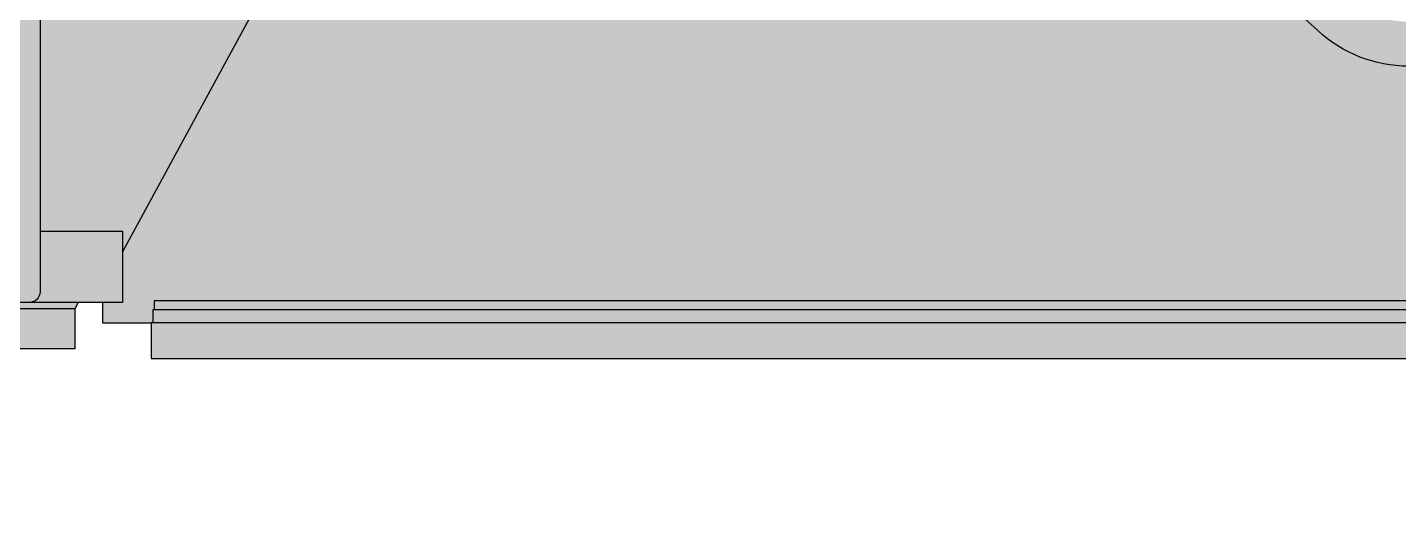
# Model space of a CAD drawing. Extents: x -6800 to 10151, y -13800 to 22163.
# Drawn here: x 1307 to 2847, y 1403 to 1962 of the extents above; entities that cross this region are included whole.
import ezdxf
from ezdxf.enums import TextEntityAlignment as Align

# ---------------------------------------------------------------- set-up
doc = ezdxf.new("R2010")
doc.units = 0
doc.header["$LTSCALE"] = 46.255
doc.set_wipeout_variables(frame=1)
doc.layers.get('0').update_dxf_attribs({"color": 190, "linetype": 'CONTINUOUS'})
doc.layers.get('Defpoints').update_dxf_attribs({"linetype": 'CONTINUOUS'})
doc.layers.add('Техника. Кран LR 1200', color=250, linetype='CONTINUOUS')
doc.layers.add('Техника. Кран LR 1200 Штриховка', color=7, linetype='CONTINUOUS', true_color=0xffd147)
doc.styles.get("Standard").update_dxf_attribs({"font": 'txt', "width": 0.64})

# ---------------------------------------------------------------- blocks, each defined once
blk = doc.blocks.new('LR 1200-20250101.192435')
at = {"color": 0, "linetype": 'ByBlock', "lineweight": -2, "transparency": 16777216}
blk.add_wipeout([(-2097.923956406401, 3380.6), (-2097.923956406401, 2258.507532377367), (-2097.923956406401, 2258.507532377367), (-2097.0689883194214, 2254.4617455181956), (-2094.6502781444315, 2251.1077623892866), (-2091.081409883687, 2249.0190926985388), (-2086.9726372311015, 2248.5528856319165), (-1790.6575815534998, 2276.870333915554), (-1790.6575815534998, 2276.870333915554), (-1787.1322174540899, 2277.882983856155), (-1784.209130740719, 2280.0986589229747), (-1782.2815833255797, 2283.2192699044963), (-1781.608900728799, 2286.8249806610033), (-1781.6089007287992, 2286.8249806610033), (-1781.6089007287483, 3167.0501866467243), (-1781.6089007287485, 3167.0501866467243), (-1782.5287496327142, 3220.9348761147276), (-1785.287375755468, 3274.7567662987785), (-1789.8815639559173, 3328.453128520516), (-1796.3059597704237, 3381.9613804027053), (-1796.3059597704232, 3381.9613804027035), (-1796.3059597704232, 3381.9613804027035), (-1797.4137446973618, 3385.3513782668447), (-1799.6407129333732, 3388.13703535971), (-1802.7036103097141, 3389.964036351839), (-1806.2128585485043, 3390.6), (-2087.923956406401, 3390.6), (-2087.923956406401, 3571.7606789911365), (-2087.9239564063996, 3571.7606789911365), (-2003.7985615294558, 3576.212896574288), (-1919.6363243103156, 3579.9037136760544), (-1835.444135876197, 3582.8328280956966), (-1751.2288898066954, 3584.9999999999995), (-1751.2288898066981, 3584.9999999999995), (-1711.3424687408988, 3584.9999999999995), (-1711.3424646724998, 3592.9999999999995), (-1511.0810742697977, 3592.9999999999995), (-1511.0810742697977, 3592.9999999999995), (-1505.9438092645296, 3592.148157950988), (-1501.3531538300779, 3589.6899046497692), (-1497.7965509774003, 3585.886261296464), (-1495.6516463886978, 3581.1411047219995), (-1495.6516463886983, 3581.1411047219995), (-1484.8946633245978, 3540.9294476392), (-1484.8946633245978, 3540.9294476392), (-1483.8993859496957, 3538.6799411624847), (-1482.2712115514425, 3536.8360581481234), (-1480.1621952164185, 3535.5699986943932), (-1477.7692978240993, 3534.999999999999), (-1327.982277198298, 3534.999999999999), (-1327.9822770912979, 3526.9999999999995), (-1443.5793034913002, 3526.9999999999995), (-1443.5793034913002, 3526.9999999999995), (-1423.00446489758, 3437.9685482930577), (-1407.3344216968596, 3347.9442564475194), (-1396.6161708431343, 3257.1971216451475), (-1390.8818580768998, 3165.9993089888003), (-1390.8818580769002, 3165.9993089888003), (-1390.8818580769002, 2980), (-1383.6547842209038, 2980), (-1383.6547842209038, 2840), (-1390.8818580769002, 2840), (-1390.8818580769039, 1629.9999999999995), (-1445.686139967198, 1629.9999999999995), (-1445.686139967198, 1590), (-3805.533715423102, 1590), (-3805.5337154230983, 1629.9999999999995), (-3803.489538039201, 1629.9999999999995), (-3803.489538039201, 1645), (-3375.871649778499, 1645), (-3361.4775289177996, 1660.2148487646), (-3313.50530697489, 1728.328411841209), (-3406.736607844301, 1793.2187990626999), (-3406.736607844301, 1793.2187990626999), (-3449.767662739564, 1832.9329142012502), (-3480.506520981822, 1882.7727097525908), (-3496.6794914912566, 1939.0516369948373), (-3497.0902923991084, 1997.6068576779776), (-3495.292889908498, 2009.0184483657), (-3495.292889908498, 2009.0184483657017), (-3438.959920923825, 2309.9259275026516), (-3366.98513741866, 2607.4798636798864), (-3279.5650770317766, 2900.867742497562), (-3176.938452982068, 3189.2884255827767), (-3112.8236196779, 3348.5891467241), (-3112.8236196779, 3348.5891467241), (-3084.0731523730565, 3398.0449789277877), (-3043.7582785984087, 3438.630440139168), (-2994.4958741954542, 3467.7110904353017), (-2939.4836075159983, 3483.3992778383995), (-2939.4836075159974, 3483.3992778384004), (-2727.412149689889, 3512.8287470765686), (-2514.7200188422103, 3537.373692780435), (-2301.5197023624532, 3557.0211337604437), (-2087.923956406398, 3571.7606789911383), (-2087.923956406401, 3571.7606789911365), (-2087.923956406401, 3390.6), (-2087.923956406401, 3390.6), (-2091.750790730052, 3389.838795325113), (-2094.9950242182663, 3387.6710678118657), (-2097.1627517315137, 3384.4268343236513), (-2097.923956406401, 3380.6), (-2212.8997371292317, 3380.499923817127), (-2212.8997371292317, 3380.499923817127), (-2213.6609199385366, 3384.3267815357403), (-2215.828642382414, 3387.571040877101), (-2219.072885209348, 3389.738788036615), (-2222.8997371289406, 3390.5), (-2894.600705753601, 3390.5), (-2894.600705753601, 3390.5), (-2932.8906486615174, 3384.917604904109), (-2968.0139759962867, 3368.680772090018), (-2997.0725755001195, 3343.129242629455), (-3017.6687505478185, 3310.3713361593727), (-3017.6687505478176, 3310.3713361593727), (-3076.383177449158, 3168.9826763675687), (-3131.042861711304, 3025.9775856874194), (-3181.6033683195465, 2881.47231860143), (-3228.0235946424827, 2735.5843491447176), (-3228.0235946424837, 2735.5843491447145), (-3228.0235946424837, 2735.5843491447145), (-3228.8747632067734, 2730.2761638556663), (-3228.2812885568565, 2724.933027433337), (-3226.286051193152, 2719.9409991030707), (-3223.0332135944227, 2715.6607693727874), (-3148.5330423663654, 2641.0502275206845), (-3148.5330423663654, 2641.0502275206845), (-3137.5972016415635, 2626.8440875833903), (-3130.634978276831, 2610.3233590856576), (-3128.1044513244824, 2592.5750223292266), (-3130.1721166476163, 2574.766828024701), (-3163.9751528698507, 2439.103975986187), (-3163.9751528698507, 2439.103975986187), (-3167.650480134261, 2428.24338540667), (-3173.05198882615, 2418.1298221331313), (-3180.0343181346475, 2409.035453784306), (-3188.409565548074, 2401.205020271384), (-3339.233257694508, 2281.7936480550225), (-3339.233257694508, 2281.7936480550225), (-3341.7630486786156, 2279.404687982752), (-3343.8405097524815, 2276.6134287442105), (-3345.4027615050995, 2273.5043545875506), (-3346.4025185883656, 2270.1715692022253), (-3346.4025185883656, 2270.1715692022267), (-3360.3510071818228, 2200.548518076563), (-3373.377594453038, 2130.747102574053), (-3385.4800023556945, 2060.7795293343997), (-3396.656114460897, 1990.6580340544174), (-3396.656114460897, 1990.6580340544147), (-3396.656114460897, 1990.6580340544147), (-3397.206540432703, 1987.797226864196), (-3397.673898060326, 1984.921681111135), (-3398.0577954055193, 1982.0338083025795), (-3398.357910522002, 1979.1360302836642), (-3398.357910522002, 1979.1360302836642), (-3397.870038681305, 1975.0459257629796), (-3395.774919617431, 1971.499455682566), (-3392.4280316356035, 1969.0983486961586), (-3388.3972403469343, 1968.2500000000064), (-3388.3972403469343, 1968.2500000000064), (-2858.3057536272427, 1968.25), (-2858.3057536272427, 1968.25), (-2839.772897539217, 1970.007094300859), (-2821.8870904501073, 1975.1696556741258), (-2805.2684769810658, 1983.558685506484), (-2790.4932650550836, 1994.8833156418973), (-2790.4932650550836, 1994.8833156418973), (-2696.2390221108603, 2071.455094771672), (-2592.745176287088, 2134.985587833608), (-2481.8044209141262, 2184.37433624217), (-2365.33844274194, 2218.7658410141867), (-2245.364634984798, 2237.5643814984905), (-2222.2641972812708, 2239.3470074054985), (-2222.2641972812708, 2239.3470074054985), (-2218.639530731516, 2240.283167427067), (-2215.61312292651, 2242.4866780307857), (-2213.609112910821, 2245.6487259494484), (-2212.908354735893, 2249.326162714801), (-2212.8997371292317, 3380.499923817127)], dxfattribs=at)
at = {"layer": 'Техника. Кран LR 1200 Штриховка', "transparency": 16777216}
h = blk.add_hatch(color=256, dxfattribs=at)
h.dxf.hatch_style = 1
edge = h.paths.add_edge_path()
edge.add_line((-2212.899737129232, 3380.499923817127), (-2097.923956406401, 3380.6))
edge.add_line((-2097.923956406401, 3380.6), (-2097.923956406401, 2258.507532377367))
edge.add_arc((-2087.923956406401, 2258.507532377367), 9.999999999999545, 180, 275.4589125176823)
edge.add_line((-2086.972637231102, 2248.552885631917), (-1790.6575815535, 2276.870333915555))
edge.add_arc((-1791.608900728799, 2286.824980661005), 9.999999999999723, 275.4589125176797, 359.9999999999948)
edge.add_line((-1781.608900728799, 2286.824980661004), (-1781.608900728748, 3167.050186646725))
edge.add_arc((-3360.219657949325, 3167.052405564897), 1578.610757222136, 359.9999194642214, 367.8244323840123)
edge.add_arc((-1806.212858548504, 3380.6), 10.00000000000005, 7.824432384016889, 90.00000000000263)
edge.add_line((-1806.212858548504, 3390.6), (-2087.923956406401, 3390.6))
edge.add_line((-2087.923956406401, 3390.6), (-2087.923956406401, 3571.760678991137))
edge.add_arc((-1553.838221839113, -5722.870680201974), 9309.96346261167, 91.21488121214918, 93.28869903901978, ccw=False)
edge.add_line((-1751.228889806698, 3585), (-1711.342468740899, 3585))
edge.add_line((-1711.342468740899, 3585), (-1711.3424646725, 3593))
edge.add_line((-1711.3424646725, 3593), (-1511.081074269798, 3593))
edge.add_arc((-1511.091685304149, 3577.019249793263), 15.9807537295385, 14.94704512501579, 89.9619562669244, ccw=False)
edge.add_line((-1495.651646388698, 3581.141104722), (-1484.894663324598, 3540.9294476392))
edge.add_arc((-1477.122455606041, 3543.023273250812), 8.049305467693909, 195.0774795271803, 265.390740940917)
edge.add_line((-1477.769297824099, 3535), (-1327.982277198298, 3535))
edge.add_line((-1327.982277198298, 3535), (-1327.982277091298, 3527))
edge.add_line((-1327.982277091298, 3527), (-1443.5793034913, 3527))
edge.add_arc((-3058.39461607339, 3106.929054439646), 1668.558687326749, 2.0288070568373087, 14.581493160856724, ccw=False)
edge.add_line((-1390.8818580769, 3165.9993089888), (-1390.8818580769, 2980))
edge.add_line((-1390.8818580769, 2980), (-1383.654784220904, 2980))
edge.add_line((-1383.654784220904, 2980), (-1383.654784220904, 2840))
edge.add_line((-1383.654784220904, 2840), (-1390.8818580769, 2840))
edge.add_line((-1390.8818580769, 2840), (-1390.881858076904, 1630))
edge.add_line((-1390.881858076904, 1630), (-1445.686139967198, 1630))
edge.add_line((-1445.686139967198, 1630), (-1445.686139967198, 1590))
edge.add_line((-1445.686139967198, 1590), (-3805.533715423102, 1590))
edge.add_line((-3805.533715423102, 1590), (-3805.533715423098, 1630))
edge.add_line((-3805.533715423098, 1630), (-3803.489538039201, 1630))
edge.add_line((-3803.489538039201, 1630), (-3803.489538039201, 1645))
edge.add_line((-3803.489538039201, 1645), (-3375.871649778499, 1645))
edge.add_line((-3375.871649778499, 1645), (-3361.4775289178, 1660.2148487646))
edge.add_line((-3361.4775289178, 1660.2148487646), (-3313.50530697489, 1728.328411841209))
edge.add_line((-3313.50530697489, 1728.328411841209), (-3406.736607844301, 1793.2187990627))
edge.add_arc((-3283.58497690504, 1969.825677504736), 215.3051641648195, 169.5117671710605, 235.11113837067109, ccw=False)
edge.add_arc((2289.287455872403, 1081.812422078609), 5858.419649698867, 157.2366195952914, 170.8935648608084, ccw=False)
edge.add_arc((-2905.915067944443, 3261.390468530984), 224.5323100559551, 98.5981995016491, 157.1476987634074, ccw=False)
edge.add_arc((-1553.838221839007, -5722.870680203568), 9309.963462613267, 93.28869903901989, 98.55940031219859, ccw=False)
edge.add_line((-2087.923956406401, 3571.760678991137), (-2087.923956406401, 3390.6))
edge.add_arc((-2087.923956406401, 3380.6), 10, 90, 180)
edge.add_line((-2097.923956406401, 3380.6), (-2212.899737129232, 3380.499923817127))
edge.add_arc((-2222.899737128941, 3380.5), 9.999999999999607, 359.999563504289, 449.9999999999974)
edge.add_line((-2222.899737128941, 3390.5), (-2894.600705753601, 3390.5))
edge.add_arc((-2894.513227283151, 3255.792412276252), 134.707616127798, 90.03720760304068, 156.0984803158324)
edge.add_arc((1911.371499223169, 1180.604759374593), 5369.482605936256, 156.6315297015398, 163.1662415252338)
edge.add_arc((-3208.880613945672, 2729.792433223239), 19.99999999999901, 163.1662415252265, 224.9575901043247)
edge.add_line((-3223.033213594423, 2715.660769372787), (-3148.533042366365, 2641.050227520685))
edge.add_arc((-3197.991169641216, 2591.665263156007), 69.89263951830581, -13.991446151407615, 44.95759010432761, ccw=False)
edge.add_line((-3130.172116647616, 2574.766828024702), (-3163.975152869851, 2439.103975986187))
edge.add_arc((-3231.794205863454, 2456.002411117493), 69.8926395183065, 308.36965305206076, 346.0085538485926, ccw=False)
edge.add_line((-3188.409565548074, 2401.205020271384), (-3339.233257694508, 2281.793648055023))
edge.add_arc((-3326.818605561071, 2266.113201237228), 19.99999999999939, 128.3696530520609, 168.292328868824)
edge.add_arc((1911.371499219251, 1180.604759375208), 5369.482605932297, 168.292328868816, 171.3230901916613)
edge.add_arc((-3298.153628752178, 1970.222570984247), 100.5999395710007, 168.2795996591903, 174.9167545684994)
edge.add_arc((-3388.397240346934, 1978.250000000006), 9.99999999999984, 174.9167545685036, 270.0000000000105)
edge.add_line((-3388.397240346934, 1968.250000000006), (-2858.305753627243, 1968.25))
edge.add_arc((-2858.434663161435, 2068.225356667223), 99.97543977600924, 270.0738778875241, 312.810900801701)
edge.add_arc((-2162.828192888839, 1318.569575095938), 922.6937295054764, 93.69330751788772, 132.8634075902337, ccw=False)
edge.add_arc((-2222.908354735602, 2249.326238897654), 10.00000000000008, 273.6933075179022, 359.9995635044063)
edge.add_line((-2212.908354735893, 2249.326162714801), (-2212.899737129232, 3380.499923817127))
at = {"color": 0, "linetype": 'ByBlock', "lineweight": -2, "transparency": 16777216}
for points in [[(-1390.8818580769, 3165.9993089888), (-1390.8818580769, 2980), (-1383.654784220904, 2980), (-1383.654784220904, 2840), (-1390.8818580769, 2840), (-1390.881858076904, 1630), (-1445.686139967198, 1630), (-1445.686139967198, 1590), (-3805.533715423102, 1590)], [(-1447.797439446, 1630), (-1447.797439446, 1645), (-3375.871649778499, 1645)], [(-3803.489538039201, 1630), (-1445.686139967198, 1630)]]:
    blk.add_lwpolyline(points, dxfattribs=at)
blk.add_lwpolyline([(-3436.522263413823, 1918.250000000007), (-2858.276775395501, 1918.25, 0.1887286465313073), (-2756.5142206725, 1958.2032864319, -0.1879566053220339), (-2167.144904486951, 2191.25386795568, 0.3511252744382798), (-2162.90876073965, 2196.0326607619), (-2162.899312214126, 3436.275407139368, 0.4142157937195355), (-2167.123872890719, 3440.5), (-2894.600705753601, 3440.5, 0.2968770147405958), (-3063.4812646063, 3330.4028183243, 0.06414655868197663), (-3445.9030301975, 1999.385152683, 0.1325576530898473), (-3440.515740303821, 1921.096498544552, 0.3199176104573652)], format="xyb", close=True, dxfattribs=at)
blk.add_lwpolyline([(-3313.50530697489, 1728.328411841209), (-3213.300973122001, 1658.5846888174, 0.1531934182363467), (-3201.875669719, 1655), (-1449.156146972899, 1655), (-1449.156146972899, 1645)], format="xyb", dxfattribs=at)
blk.add_wipeout([(-1413.5487661635993, 1653), (-1363.7488614623971, 1653), (-1360, 1646), (-1360, 1601), (-1283.9999999999995, 1601), (-1283.9999999999995, 1486), (-1265.9999999999995, 1486.0001267189), (-1265.9999999999995, 1601), (-1262.680913008799, 1601), (-1262.680913008799, 1582), (-1208.9999999999995, 1582), (-1208.9994931203, 1576), (-1199.999999999999, 1576), (-1199.999999999999, 1562), (-1197.6905989231996, 1558), (-1162.3094010766977, 1558), (-1160, 1562), (-1160, 1576), (-1150.9999999999995, 1576), (-1150.9999999999995, 1582), (-1112.2342703304998, 1582), (-1112.2342703304998, 1601), (-1029.9999705224036, 1601), (-1029.999970522399, 1437.9999999999982), (-230.0000126546979, 1437.9999999999982), (-229.99999999999955, 1572), (1017.5000000000002, 1572), (1017.5000000000002, 1601), (1169.6434091282028, 1601), (1198.803735215101, 1608), (3430.000002036901, 1607.6545757300992), (3430.000002036901, 1592), (3695, 1592), (3695.000162181601, 1582), (3704.0499999999997, 1582), (3704, 1554.4999999999982), (3705, 1553.5), (3735, 1553.5), (3735.9999999999995, 1554.4999999999982), (3735.950000000001, 1582), (3745, 1582), (3745, 1592), (4010, 1592), (4010, 1607.6545757300992), (4407.8264594028005, 1607.6545757300992), (4407.8264594028005, 1608.9999999999982), (4460, 1608.9999999999982), (4457.663479479303, 2343.18136972906), (4727.511992726395, 2210.8524621116085), (4727.511992726395, 2210.8524621116085), (4761.6835925088035, 2199.552756394116), (4797.664117292022, 2198.6676477481033), (4832.3499862618155, 2208.2734832037677), (4862.749292043063, 2227.541689892747), (4862.749292043063, 2227.541689892747), (5158.6838473583375, 2483.5895792715983), (5158.6838473583375, 2483.5895792715983), (5184.785744577735, 2503.5815791783407), (5213.945648260142, 2518.7700325543756), (5245.288874865055, 2528.699344953351), (5277.875249667742, 2533.0716756752954), (5650.339317712376, 2533.0716756752954), (5650.339317712376, 2524.873458519656), (5768.65323405806, 2368.0825554180174), (5777.189807769096, 2368.0825554180174), (5777.189807769096, 2244.0845209389427), (5785.426852577952, 2244.0845209389427), (5785.426852577952, 2202.8006416908847), (5802.5, 2202.8006416908847), (5802.5, 2244.0845209389427), (5810.886809259948, 2244.0845209389427), (5810.886809259948, 2392.823603619867), (5802.5, 2392.823603619867), (5802.5, 3028.6246233868296), (5734.806797188405, 3028.6268700886176), (5734.806797188405, 3012.083077936697), (5414.815778403085, 3012.0827454526516), (5414.815778403085, 3210.363219430448), (5423.202587663007, 3210.363219430448), (5423.202587663007, 3251.655835902009), (5076.7974123369895, 3251.655835902009), (5076.7974123369895, 3210.363219430448), (5085.333986047997, 3210.363219430448), (5085.333986047997, 3012.0824173616493), (4457.663479479303, 3012.081792340634), (4457.663479479303, 3020.999999999998), (4439.587882431351, 3020.999999999998), (4439.587882431351, 3020.999999999998), (4438.4914357202115, 3023.0229951868096), (4436.835076653973, 3024.6202364209094), (4434.773585136083, 3025.6424681157296), (4432.49959902183, 3025.994166947701), (3126.238362081775, 3025.994166947701), (3126.238362081775, 3025.994166947701), (3123.964375967522, 3025.6424681157296), (3121.9028844496315, 3024.6202364209094), (3120.2465253833907, 3023.0229951868096), (3119.15007867225, 3020.999999999998), (3102.0878824313554, 3020.999999999998), (3102.0878824313554, 3020.999999999998), (3100.991435720215, 3023.0229951868096), (3099.3350766539756, 3024.6202364209075), (3097.2735851360867, 3025.6424681157278), (3094.999599021834, 3025.994166947701), (2937.5316809540604, 3025.9941669476993), (2805.199196682086, 3170.6277124973367), (2805.199196682086, 3170.6277124973367), (2776.767494512738, 3190.009103359538), (2742.6731895724647, 3194.654355843484), (2710.0927542255818, 3183.585695915219), (2685.884008107773, 3159.1329535045315), (2676.3418430602396, 3134.8085823597885), (2654.4252162956727, 3025.9941669476993), (1788.7383620817786, 3025.994166947701), (1788.7383620817786, 3025.994166947701), (1786.464375967525, 3025.6424681157296), (1784.4028844496347, 3024.6202364209094), (1782.7465253833939, 3023.0229951868096), (1781.650078672254, 3020.999999999998), (1764.3499213277578, 3020.999999999998), (1764.3499213277578, 3020.999999999998), (1763.2534746166184, 3023.0229951868096), (1761.5971155503785, 3024.6202364209094), (1759.535624032489, 3025.6424681157278), (1757.2616379182366, 3025.994166947701), (1437.945344954715, 3025.9941669476993), (1386.693015290381, 3180.4688022214505), (1386.693015290381, 3180.4688022214505), (1369.4499551466834, 3207.4257470943558), (1341.4336987733514, 3222.8882623756344), (1309.4344583659579, 3223.108746728474), (1281.207789469395, 3208.0337620517384), (1263.594901302616, 3181.316985104948), (1263.3069847096197, 3180.4688022214505), (1212.054655045286, 3025.9941669476993), (451.0004009781808, 3025.994166947701), (451.0004009781808, 3025.994166947701), (448.7264148639281, 3025.6424681157278), (446.66492334603913, 3024.6202364209075), (445.00856427979943, 3023.0229951868096), (443.91211756865937, 3020.999999999998), (443.91211756866005, 3020.999999999998), (427.08788243135564, 3021), (427.08788243135564, 3021), (425.9914357202156, 3023.0229951868096), (424.3350766539759, 3024.6202364209075), (422.2735851360867, 3025.6424681157278), (419.99959902183423, 3025.994166947701), (-886.2616379182214, 3025.994166947701), (-886.2616379182214, 3025.994166947701), (-887.1655721629195, 3025.9396944727705), (-888.056423535284, 3025.777065442091), (-888.9212985147487, 3025.5086336273635), (-889.7476795437537, 3025.1382841111445), (-889.7476795437537, 3025.1382841111445), (-907.3176065032594, 3035.504017576257), (-922.4183889688638, 3049.2195974968654), (-934.4216067251168, 3065.714248967208), (-942.8277449484885, 3084.301545806762), (-942.8277449484885, 3084.301545806762), (-986.1883155272035, 3214.0381450318637), (-986.1883155272035, 3214.0381450318637), (-1007.3135786885241, 3252.2182872050544), (-1040.6940464454724, 3280.3206780700184), (-1081.9160791724084, 3294.629557056838), (-1125.5292080976592, 3293.2529723883654), (-1165.7668083966632, 3276.3729391485394), (-1197.3085751409976, 3246.22137284352), (-1215.983985838911, 3206.784980573635), (-1219.2323805721967, 3189.5513624070227), (-1235.3204080190985, 3048), (-1256.4736348796973, 3048), (-1256.4736348796973, 3048), (-1260.2931797736228, 3047.2302325061246), (-1263.5298601214859, 3045.061047055986), (-1265.69372185752, 3041.820805154728), (-1266.457209356398, 3038), (-1266.4572093563975, 3038), (-1266.4572093563975, 3034.999999999998), (-1320.8415245794995, 3034.999999999998), (-1416.1193322379, 2934.0433557973993), (-1416.1193322379, 2934.0433557973993), (-1425.5917983757136, 2912.7410831061716), (-1419.5697539577795, 2890.2188847771467), (-1400.7297308024977, 2876.4868796776736), (-1377.445284123834, 2877.648335407328), (-1365.3337595946969, 2885.956644202599), (-1338.0801808622996, 2914.8346160928995), (-1338.0801808622996, 2914.8346160928995), (-1332.9760415283636, 2917.7267123602687), (-1327.1287070455937, 2917.2522246295866), (-1322.5576397816571, 2913.5750241688384), (-1320.8415245794995, 2907.965085865), (-1320.8415245794995, 2907.965085865), (-1320.8415245794995, 2370.2028949303276), (-1320.8415245794995, 2370.2028949303276), (-1332.5019991991803, 2336.714184437402), (-1355.2923487528697, 2309.5469179931006), (-1386.2432139657403, 2292.2407242634054), (-1421.322000319345, 2287.0504307463398), (-1421.322000319345, 2284.122496047892), (-1499.9999999999995, 2284.122496047892), (-1499.9999999999995, 2284.122496047892), (-1545.4653176316733, 2276.179650765236), (-1585.5470266056955, 2253.296458150242), (-1615.499764042038, 2218.1821103903494), (-1631.777358581648, 2174.993873397654), (-1632.4526695191598, 2128.8448988297314), (-1617.445745287203, 2085.198866666091), (-1616.9143734174136, 2084.244743472236), (-1413.5487680614096, 1709.8930765202786)], dxfattribs=at)
at = {"layer": 'Техника. Кран LR 1200 Штриховка', "transparency": 16777216}
h = blk.add_hatch(color=256, dxfattribs=at)
h.dxf.hatch_style = 1
edge = h.paths.add_edge_path()
edge.add_line((-1413.54876806141, 1709.893076520279), (-1413.5487661636, 1653))
edge.add_line((-1413.5487661636, 1653), (-1363.748861462398, 1653))
edge.add_line((-1363.748861462398, 1653), (-1360, 1646))
edge.add_line((-1360, 1646), (-1360, 1601))
edge.add_line((-1360, 1601), (-1284, 1601))
edge.add_line((-1284, 1601), (-1284, 1486))
edge.add_line((-1284, 1486), (-1266, 1486.0001267189))
edge.add_line((-1266, 1486.0001267189), (-1266, 1601))
edge.add_line((-1266, 1601), (-1262.6809130088, 1601))
edge.add_line((-1262.6809130088, 1601), (-1262.6809130088, 1582))
edge.add_line((-1262.6809130088, 1582), (-1209, 1582))
edge.add_line((-1209, 1582), (-1208.9994931203, 1576))
edge.add_line((-1208.9994931203, 1576), (-1200, 1576))
edge.add_line((-1200, 1576), (-1200, 1562))
edge.add_line((-1200, 1562), (-1197.6905989232, 1558))
edge.add_line((-1197.6905989232, 1558), (-1162.309401076698, 1558))
edge.add_line((-1162.309401076698, 1558), (-1160, 1562))
edge.add_line((-1160, 1562), (-1160, 1576))
edge.add_line((-1160, 1576), (-1151, 1576))
edge.add_line((-1151, 1576), (-1151, 1582))
edge.add_line((-1151, 1582), (-1112.2342703305, 1582))
edge.add_line((-1112.2342703305, 1582), (-1112.2342703305, 1601))
edge.add_line((-1112.2342703305, 1601), (-1029.999970522404, 1601))
edge.add_line((-1029.999970522404, 1601), (-1029.9999705224, 1438))
edge.add_line((-1029.9999705224, 1438), (-230.0000126546984, 1438))
edge.add_line((-230.0000126546984, 1438), (-230, 1572))
edge.add_line((-230, 1572), (1017.5, 1572))
edge.add_line((1017.5, 1572), (1017.5, 1601))
edge.add_line((1017.5, 1601), (1169.643409128203, 1601))
edge.add_line((1169.643409128203, 1601), (1198.8037352151, 1608))
edge.add_line((1198.8037352151, 1608), (3430.000002036901, 1607.6545757301))
edge.add_line((3430.000002036901, 1607.6545757301), (3430.000002036901, 1592))
edge.add_line((3430.000002036901, 1592), (3695, 1592))
edge.add_line((3695, 1592), (3695.000162181601, 1582))
edge.add_line((3695.000162181601, 1582), (3704.049999999999, 1582))
edge.add_line((3704.049999999999, 1582), (3704, 1554.5))
edge.add_line((3704, 1554.5), (3705, 1553.5))
edge.add_line((3705, 1553.5), (3735, 1553.5))
edge.add_line((3735, 1553.5), (3736, 1554.5))
edge.add_line((3736, 1554.5), (3735.950000000001, 1582))
edge.add_line((3735.950000000001, 1582), (3745, 1582))
edge.add_line((3745, 1582), (3745, 1592))
edge.add_line((3745, 1592), (4010, 1592))
edge.add_line((4010, 1592), (4010, 1607.6545757301))
edge.add_line((4010, 1607.6545757301), (4407.826459402801, 1607.6545757301))
edge.add_line((4407.826459402801, 1607.6545757301), (4407.826459402801, 1609))
edge.add_line((4407.826459402801, 1609), (4460, 1609))
edge.add_line((4460, 1609), (4457.663479479303, 2343.181369729061))
edge.add_line((4457.663479479303, 2343.181369729061), (4727.511992726395, 2210.852462111609))
edge.add_arc((4782.654875268421, 2320.291570836759), 122.5465463144467, 243.2579198215125, 310.8123404502376)
edge.add_line((4862.749292043063, 2227.541689892748), (5158.683847358338, 2483.589579271597))
edge.add_arc((5286.732528519631, 2343.442571545533), 189.8358462506917, 92.67425258793281, 132.4171343427888, ccw=False)
edge.add_line((5277.875249667741, 2533.071675675296), (5650.339317712376, 2533.071675675296))
edge.add_line((5650.339317712376, 2533.071675675296), (5650.339317712376, 2524.873458519656))
edge.add_line((5650.339317712376, 2524.873458519656), (5768.65323405806, 2368.082555418018))
edge.add_line((5768.65323405806, 2368.082555418018), (5777.189807769097, 2368.082555418018))
edge.add_line((5777.189807769097, 2368.082555418018), (5777.189807769097, 2244.084520938943))
edge.add_line((5777.189807769097, 2244.084520938943), (5785.426852577952, 2244.084520938943))
edge.add_line((5785.426852577952, 2244.084520938943), (5785.426852577952, 2202.800641690884))
edge.add_line((5785.426852577952, 2202.800641690884), (5802.5, 2202.800641690884))
edge.add_line((5802.5, 2202.800641690884), (5802.5, 2244.084520938943))
edge.add_line((5802.5, 2244.084520938943), (5810.886809259948, 2244.084520938943))
edge.add_line((5810.886809259948, 2244.084520938943), (5810.886809259948, 2392.823603619868))
edge.add_line((5810.886809259948, 2392.823603619868), (5802.5, 2392.823603619868))
edge.add_line((5802.5, 2392.823603619868), (5802.5, 3028.62462338683))
edge.add_line((5802.5, 3028.62462338683), (5734.806797188405, 3028.626870088618))
edge.add_line((5734.806797188405, 3028.626870088618), (5734.806797188405, 3012.083077936697))
edge.add_line((5734.806797188405, 3012.083077936697), (5414.815778403085, 3012.082745452651))
edge.add_line((5414.815778403085, 3012.082745452651), (5414.815778403085, 3210.363219430449))
edge.add_line((5414.815778403085, 3210.363219430449), (5423.202587663007, 3210.363219430449))
edge.add_line((5423.202587663007, 3210.363219430449), (5423.202587663007, 3251.65583590201))
edge.add_line((5423.202587663007, 3251.65583590201), (5076.79741233699, 3251.65583590201))
edge.add_line((5076.79741233699, 3251.65583590201), (5076.79741233699, 3210.363219430449))
edge.add_line((5076.79741233699, 3210.363219430449), (5085.333986047997, 3210.363219430449))
edge.add_line((5085.333986047997, 3210.363219430449), (5085.333986047997, 3012.08241736165))
edge.add_line((5085.333986047997, 3012.08241736165), (4457.663479479303, 3012.081792340634))
edge.add_line((4457.663479479303, 3012.081792340634), (4457.663479479303, 3021))
edge.add_line((4457.663479479303, 3021), (4439.587882431351, 3021))
edge.add_arc((4432.49959902183, 3018.466838968629), 7.527327979073616, 19.66551722520208, 90)
edge.add_line((4432.49959902183, 3025.9941669477), (3126.238362081775, 3025.9941669477))
edge.add_arc((3126.238362081771, 3018.466838968625), 7.52732797907538, 89.99999999997232, 160.3344827747653)
edge.add_line((3119.15007867225, 3021), (3102.087882431355, 3021))
edge.add_arc((3094.999599021838, 3018.466838968626), 7.527327979071414, 19.66551722523748, 90.00000000002768)
edge.add_line((3094.999599021834, 3025.9941669477), (2937.53168095406, 3025.994166947699))
edge.add_line((2937.53168095406, 3025.994166947699), (2805.199196682086, 3170.627712497337))
edge.add_arc((2749.865348747149, 3119.999999999999), 74.99999999999885, 42.45695881378186, 168.6122491999439)
edge.add_line((2676.34184306024, 3134.80858235979), (2654.425216295673, 3025.994166947699))
edge.add_line((2654.425216295673, 3025.994166947699), (1788.738362081778, 3025.9941669477))
edge.add_arc((1788.738362081775, 3018.466838968627), 7.527327979073561, 89.99999999997232, 160.3344827747783)
edge.add_line((1781.650078672254, 3021), (1764.349921327757, 3021))
edge.add_arc((1757.261637918236, 3018.466838968629), 7.527327979073616, 19.66551722520208, 90)
edge.add_line((1757.261637918236, 3025.9941669477), (1437.945344954715, 3025.9941669477))
edge.add_line((1437.945344954715, 3025.9941669477), (1386.693015290381, 3180.468802221452))
edge.add_arc((1325, 3159.999999999999), 65.00000000000061, 18.35505767274442, 161.6449423272556)
edge.add_line((1263.306984709619, 3180.468802221452), (1212.054655045285, 3025.994166947699))
edge.add_line((1212.054655045285, 3025.994166947699), (451.0004009781806, 3025.9941669477))
edge.add_arc((451.0004009781769, 3018.466838968628), 7.527327979072652, 89.99999999997232, 160.3344827747756)
edge.add_line((443.9121175686596, 3021), (427.087882431355, 3021))
edge.add_arc((419.9995990218376, 3018.466838968626), 7.527327979071567, 19.66551722524074, 90.0000000000277)
edge.add_line((419.999599021834, 3025.9941669477), (-886.2616379182218, 3025.9941669477))
edge.add_arc((-886.2616379182255, 3018.466838968627), 7.527327979073561, 89.99999999997232, 117.5884947813505)
edge.add_arc((-847.9846745545001, 3116.000000000001), 99.99999999999949, 198.4806604287117, 245.3149472017736, ccw=False)
edge.add_line((-942.8277449484885, 3084.301545806762), (-986.1883155272044, 3214.038145031865))
edge.add_arc((-1099.999999999996, 3176.000000000001), 119.9999999999976, 18.48066042870001, 173.5158691990203)
edge.add_line((-1219.232380572197, 3189.551362407022), (-1235.320408019099, 3048))
edge.add_line((-1235.320408019099, 3048), (-1256.473634879698, 3048))
edge.add_arc((-1256.442724489101, 3037.985552414746), 10.01449528883281, 90.1768474281818, 179.917341221649)
edge.add_line((-1266.457209356398, 3038), (-1266.457209356398, 3035))
edge.add_line((-1266.457209356398, 3035), (-1320.8415245795, 3035))
edge.add_line((-1320.8415245795, 3035), (-1416.1193322379, 2934.0433557974))
edge.add_arc((-1390.730030561343, 2909.996319779661), 34.96965228396881, 136.5552783804649, 316.5718863327322)
edge.add_line((-1365.333759594698, 2885.9566442026), (-1338.0801808623, 2914.8346160929))
edge.add_arc((-1330.824126894659, 2907.978799739501), 9.98261173505565, -0.07871160350100581, 136.6245741921958, ccw=False)
edge.add_line((-1320.8415245795, 2907.965085865), (-1320.8415245795, 2370.202894930329))
edge.add_arc((-1417.925727605947, 2385.23236840171), 98.24066138879192, 268.0188358689893, 351.19997419103385, ccw=False)
edge.add_line((-1421.322000319346, 2287.05043074634), (-1421.322000319346, 2284.122496047893))
edge.add_line((-1421.322000319346, 2284.122496047893), (-1500, 2284.122496047893))
edge.add_arc((-1499.992665507598, 2149.986002590092), 134.1364936583239, 90.00313289432475, 209.3476266812879)
edge.add_line((-1616.914373417414, 2084.244743472235), (-1413.54876806141, 1709.893076520279))
at = {"color": 0, "linetype": 'ByBlock', "lineweight": -2, "transparency": 16777216}
for points in [[(-1266.457209356398, 3035), (-1320.8415245795, 3035), (-1416.1193322379, 2934.0433557974, 1.000144942228175), (-1365.333759594698, 2885.9566442026), (-1338.0801808623, 2914.8346160929, -0.6789825789932002), (-1320.8415245795, 2907.965085865), (-1320.8415245795, 2370.202894930329, -0.3797701932588844), (-1421.322000319346, 2287.05043074634), (-1421.322000319346, 2284.122496047893), (-1500, 2284.122496047893, 0.5735429653565006), (-1616.914373417414, 2084.244743472235), (-1413.54876806141, 1709.893076520279), (-1413.5487661636, 1653), (-1363.748861462398, 1653), (-1360, 1646), (-1360, 1601), (-1284, 1601)], [(-1363.748861462398, 1653), (-1187.3940804958, 1653, 0.4173706189623467), (-1174.5808186213, 1665), (-1174.5808186213, 3023, 0.4213408987812293), (-1187.3940804958, 3035), (-1266.457209356398, 3035)], [(-1320.8415245795, 1733), (-1320.8415245795, 1665, 0.414241307492489), (-1308.861235207398, 1653)]]:
    blk.add_lwpolyline(points, format="xyb", dxfattribs=at)
for points in [[(-1320.8415245795, 2370.202894930329), (-1320.8415245795, 1733), (-1413.548768832199, 1733), (-1413.54876806141, 1709.893076520279)], [(-1360, 1646), (-1272.872858485498, 1646)]]:
    blk.add_lwpolyline(points, dxfattribs=at)
blk = doc.blocks.new('*U195')
at = {"color": 0, "linetype": 'ByBlock', "lineweight": -2, "transparency": 16777216, "xscale": -1}
blk.add_blockref('LR 1200-20250101.192435', (0, 0), dxfattribs=at)
at = {"layer": 'Defpoints', "color": 0, "linetype": 'ByBlock', "lineweight": -2, "transparency": 16777216, "width": 0.7}
blk.add_attdef('МАРКА', text='', height=250, dxfattribs=at).set_placement((-2441.085029993543, 2084.399398126404), align=Align.MIDDLE_CENTER)

msp = doc.modelspace()

# ---------------------------------------------------------------- block references
at = {"layer": 'Техника. Кран LR 1200'}
msp.add_blockref('*U195', (0, 0), dxfattribs=at)

doc.saveas('drawing.dxf')
